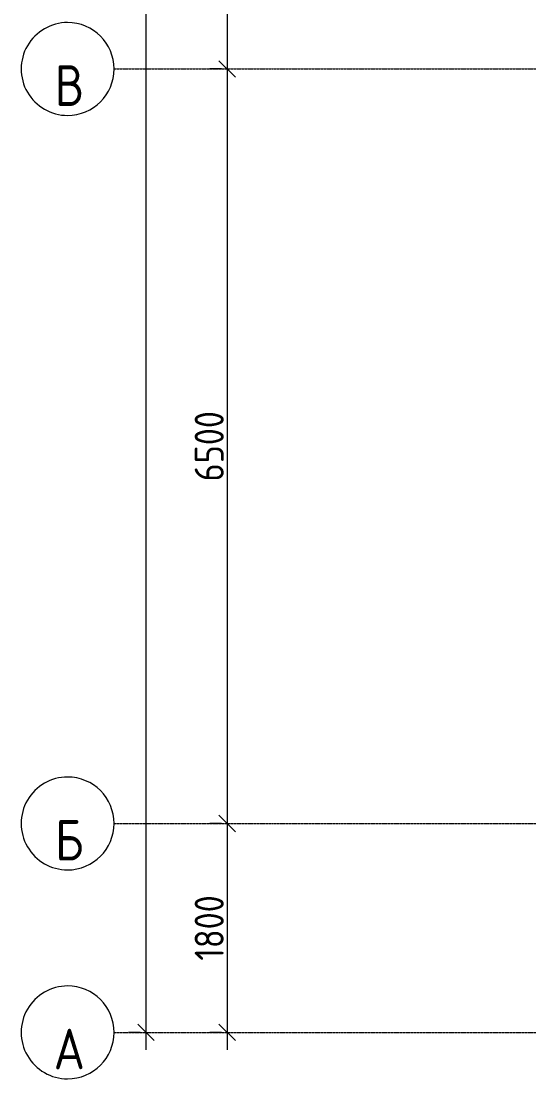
# Model space of a CAD drawing. Header units: millimetres. Extents: x -32 to 417638015, y -35 to 175284279.
# Drawn here: x 417120540 to 417124914, y 175231295 to 175240407 of the extents above; entities that cross this region are included whole.
import ezdxf

# ---------------------------------------------------------------- set-up
doc = ezdxf.new("R2010")
doc.units = ezdxf.units.MM
doc.linetypes.add('ADSK_Линия сетки', pattern=[25, 20, -2.5, 0, -2.5])
for name, color, linetype, lineweight in [('Оси', 253, 'Continuous', 9), ('Размеры', 7, 'Continuous', 9), ('ШТРИХОВКА', 252, 'Continuous', 15)]:
    doc.layers.add(name, color=color, linetype=linetype, lineweight=lineweight)
doc.styles.add('GOST Common', font='GOST_Common.ttf', dxfattribs={"width": 0.9, "height": 349.9999999999996})
doc.styles.add('GOST Common_1', font='GOST_Common.ttf', dxfattribs={"width": 0.9, "height": 250})
doc.dimstyles.new('ADSK_Основной_2_5_мм', dxfattribs={"dimscale": 304.8, "dimtxt": 251.4287490705518, "dimasz": 0.4639107611548557, "dimexe": 0.4921259842519685, "dimexo": 0.4921259842519685, "dimgap": 0.09842519685039369, "dimtad": 1, "dimrnd": 0.01, "dimdsep": 46, "dimtxsty": 'GOST Common_1', "dimblk1": 'OBLIQUE', "dimblk2": 'OBLIQUE', "dimsah": 1, "dimcen": 0.09, "dimdle": 0.4921259842519685, "dimazin": 2, "dimtfac": 1, "dimtdec": 4, "dimtix": 1, "dimtmove": 0, "dimatfit": 3, "dimfxl": 1, "dimtvp": 1, "dimtolj": 1, "dimtzin": 0, "dimlwd": 20, "dimlwe": 20, "dimarcsym": 2})

# ---------------------------------------------------------------- blocks, each defined once
blk = doc.blocks.new('_Oblique')
at = {"color": 0, "linetype": 'ByBlock', "lineweight": -2}
blk.add_line((-0.5, -0.5), (0.5, 0.5), dxfattribs=at)
blk = doc.blocks.new('*D203')
at = {"layer": 'Defpoints', "color": 0, "transparency": 16777216}
for p in [(-9676.636025933029, 43203.90181029202), (-9776.620924792864, 153.901810292), (-9676.636025933145, 153.901810292)]:
    blk.add_point(p, dxfattribs=at)
at = {"layer": 'Размеры', "color": 0, "lineweight": 20, "transparency": 16777216}
for p, q in [((-9776.620924792873, 43353.90181029202), (-9776.620924792864, 3.901810291999955)), ((-9826.636025933029, 43203.90181029202), (-9926.620924792873, 43203.90181029202)), ((-9826.636025933145, 153.901810292), (-9926.620924792864, 153.901810292))]:
    blk.add_line(p, q, dxfattribs=at)
at = {"layer": 'Размеры', "color": 0, "lineweight": 20, "transparency": 16777216, "xscale": 141.4, "yscale": 141.4, "zscale": 141.4}
for p, rotation in [((-9776.620924792873, 43203.90181029202), 90), ((-9776.620924792864, 153.901810292), 270)]:
    blk.add_blockref('_Oblique', p, dxfattribs=dict(at, rotation=rotation))
at = {"layer": 'Размеры', "color": 0, "lineweight": 20, "transparency": 16777216, "insert": (-9931.62092479286, 21678.90181029201), "char_height": 250, "width": 971.6229625099288, "attachment_point": 5, "rotation": 90, "style": 'GOST Common_1'}
blk.add_mtext('\\A1;43050', dxfattribs=at)
blk = doc.blocks.new('*D207')
at = {"layer": 'Defpoints', "color": 0, "transparency": 16777216}
for p in [(-8976.636025933145, 13103.90181029199), (-9076.620924792805, 8453.901810291994), (-8976.636025933145, 8453.901810291994)]:
    blk.add_point(p, dxfattribs=at)
at = {"layer": 'Размеры', "color": 0, "lineweight": 20, "transparency": 16777216}
for p, q in [((-9076.620924792807, 13253.90181029199), (-9076.620924792805, 8303.901810291994)), ((-9126.636025933145, 13103.90181029199), (-9226.620924792807, 13103.90181029199)), ((-9126.636025933145, 8453.901810291994), (-9226.620924792805, 8453.901810291994))]:
    blk.add_line(p, q, dxfattribs=at)
at = {"layer": 'Размеры', "color": 0, "lineweight": 20, "transparency": 16777216, "xscale": 141.4, "yscale": 141.4, "zscale": 141.4}
for p, rotation in [((-9076.620924792807, 13103.90181029199), 90), ((-9076.620924792805, 8453.901810291994), 270)]:
    blk.add_blockref('_Oblique', p, dxfattribs=dict(at, rotation=rotation))
at = {"layer": 'Размеры', "color": 0, "lineweight": 20, "transparency": 16777216, "insert": (-9231.620924792802, 10778.90181029199), "char_height": 250, "width": 782.4121750737847, "attachment_point": 5, "rotation": 90, "style": 'GOST Common_1'}
blk.add_mtext('\\A1;4650', dxfattribs=at)
blk = doc.blocks.new('*D208')
at = {"layer": 'Defpoints', "color": 0, "transparency": 16777216}
for p in [(-8976.636025933145, 8453.901810291994), (-9076.620924792864, 1953.901810291999), (-8976.636025933145, 1953.901810291999)]:
    blk.add_point(p, dxfattribs=at)
at = {"layer": 'Размеры', "color": 0, "lineweight": 20, "transparency": 16777216}
for p, q in [((-9076.620924792865, 8603.901810291994), (-9076.620924792864, 1803.901810291999)), ((-9126.636025933145, 8453.901810291994), (-9226.620924792865, 8453.901810291994)), ((-9126.636025933145, 1953.901810291999), (-9226.620924792864, 1953.901810291999))]:
    blk.add_line(p, q, dxfattribs=at)
at = {"layer": 'Размеры', "color": 0, "lineweight": 20, "transparency": 16777216, "xscale": 141.4, "yscale": 141.4, "zscale": 141.4}
for p, rotation in [((-9076.620924792865, 8453.901810291994), 90), ((-9076.620924792864, 1953.901810291999), 270)]:
    blk.add_blockref('_Oblique', p, dxfattribs=dict(at, rotation=rotation))
at = {"layer": 'Размеры', "color": 0, "lineweight": 20, "transparency": 16777216, "insert": (-9231.620924792862, 5203.901810291998), "char_height": 250, "width": 756.8431497445762, "attachment_point": 5, "rotation": 90, "style": 'GOST Common_1'}
blk.add_mtext('\\A1;6500', dxfattribs=at)
blk = doc.blocks.new('*D209')
at = {"layer": 'Defpoints', "color": 0, "transparency": 16777216}
for p in [(-8976.636025933145, 1953.901810291999), (-9076.620924792864, 153.901810292), (-8976.636025933145, 153.901810292)]:
    blk.add_point(p, dxfattribs=at)
at = {"layer": 'Размеры', "color": 0, "lineweight": 20, "transparency": 16777216}
for p, q in [((-9076.620924792864, 2103.901810291999), (-9076.620924792864, 3.90181029199994)), ((-9126.636025933145, 1953.901810291999), (-9226.620924792864, 1953.901810291999)), ((-9126.636025933145, 153.901810292), (-9226.620924792864, 153.901810292))]:
    blk.add_line(p, q, dxfattribs=at)
at = {"layer": 'Размеры', "color": 0, "lineweight": 20, "transparency": 16777216, "xscale": 141.4, "yscale": 141.4, "zscale": 141.4}
for p, rotation in [((-9076.620924792864, 1953.901810291999), 90), ((-9076.620924792864, 153.901810292), 270)]:
    blk.add_blockref('_Oblique', p, dxfattribs=dict(at, rotation=rotation))
at = {"layer": 'Размеры', "color": 0, "lineweight": 20, "transparency": 16777216, "insert": (-9231.620924792862, 1053.901810292002), "char_height": 250, "width": 700.5912940203172, "attachment_point": 5, "rotation": 90, "style": 'GOST Common_1'}
blk.add_mtext('\\A1;1800', dxfattribs=at)
blk = doc.blocks.new('План 3 этажа')
at = {"layer": 'Оси', "color": 8, "linetype": 'ADSK_Линия сетки'}
for p, q in [((-10051.7742391639, 8453.901810291998), (56512.195554265, 8453.90181029178)), ((-10051.7742391639, 1953.901810291999), (51155.43598741665, 1953.901810291802)), ((-10051.7742391639, 153.9018102919972), (51155.4359874166, 153.9018102917989))]:
    blk.add_line(p, q, dxfattribs=at)
at = {"layer": 'Оси', "color": 8, "lineweight": 20}
for centre, start, end in [((-10451.7742391639, 8453.90181029199), 89.99999999999895, 269.999999999999), ((-10451.7742391639, 8453.90181029199), 269.999999999999, 89.99999999999895), ((-10451.7742391639, 1953.901810291999), 89.99999999999895, 269.999999999999), ((-10451.7742391639, 1953.901810291999), 269.999999999999, 89.99999999999895), ((-10451.7742391639, 153.9018102919981), 89.99999999999895, 269.999999999999), ((-10451.7742391639, 153.9018102919981), 269.999999999999, 89.99999999999895)]:
    blk.add_arc(centre, 400, start, end, dxfattribs=at)
at = {"layer": 'Оси', "color": 8, "char_height": 349.9999999999996, "attachment_point": 5, "line_spacing_factor": 1.022765581104984, "style": 'GOST Common'}
for s, insert, width in [('\\pxqc,t0.25714,0.51429,0.77143,1.02857,1.28571,1.54286,1.8,2.05714,2.31429,2.57143,2.82857,3.08571,3.34286,3.6,3.85714,4.11429,4.37143,4.62857,4.88571,5.14286,5.4,5.65714,5.91429,6.17143,6.42857,6.68571,6.94286,7.2,7.45714,7.71429,7.97143,8.22857;{В}', (-10436.84713197977, 8311.05079111175), 261.8999999999997), ('\\pxqc,t0.25714,0.51429,0.77143,1.02857,1.28571,1.54286,1.8,2.05714,2.31429,2.57143,2.82857,3.08571,3.34286,3.6,3.85714,4.11429,4.37143,4.62857,4.88571,5.14286,5.4,5.65714,5.91429,6.17143,6.42857,6.68571,6.94286,7.2,7.45714,7.71429,7.97143,8.22857;{Б}', (-10436.84713197983, 1811.050791111757), 261.8999999999997), ('\\pxqc,t0.25714,0.51429,0.77143,1.02857,1.28571,1.54286,1.8,2.05714,2.31429,2.57143,2.82857,3.08571,3.34286,3.6,3.85714,4.11429,4.37143,4.62857,4.88571,5.14286,5.4,5.65714,5.91429,6.17143,6.42857,6.68571,6.94286,7.2,7.45714,7.71429,7.97143,8.22857;{А}', (-10436.84713197983, 11.05079111175655), 291.5999999999997)]:
    blk.add_mtext(s, dxfattribs=dict(at, insert=insert, width=width))
at = {"layer": 'Размеры', "color": 8, "lineweight": 20}
for base, p1, p2, override, picture, middle in [((-9776.620924792864, 153.901810292), (-9676.636025933025, 43203.901810292), (-9676.636025933141, 153.9018102919999), {"dimpost": '<>', "dimfxl": 43049.99999999999}, '*D203', (-9931.62092479286, 21678.90181029201)), ((-9076.620924792805, 8453.901810291994), (-8976.636025933141, 13103.90181029199), (-8976.636025933141, 8453.90181029199), {"dimpost": '<>', "dimfxl": 4649.999999999996}, '*D207', (-9231.620924792802, 10778.90181029199)), ((-9076.620924792864, 1953.901810291999), (-8976.636025933141, 8453.90181029199), (-8976.636025933141, 1953.901810291998), {"dimpost": '<>', "dimfxl": 6499.999999999995}, '*D208', (-9231.620924792862, 5203.901810291998)), ((-9076.620924792864, 153.901810292), (-8976.636025933141, 1953.901810291998), (-8976.636025933141, 153.9018102919999), {"dimpost": '<>', "dimfxl": 1799.999999999998}, '*D209', (-9231.620924792862, 1053.901810292002))]:
    dim = blk.add_linear_dim(base=base, p1=p1, p2=p2, angle=90, dimstyle='ADSK_Основной_2_5_мм', override=override, dxfattribs=at)
    dim.commit()
    dim.dimension.update_dxf_attribs({"geometry": picture, "text_midpoint": middle})

msp = doc.modelspace()

# ---------------------------------------------------------------- block references
at = {"layer": 'ШТРИХОВКА'}
msp.add_blockref('План 3 этажа', (417131391.5839376, 175231540.6631508), dxfattribs=at)

doc.saveas('drawing.dxf')
